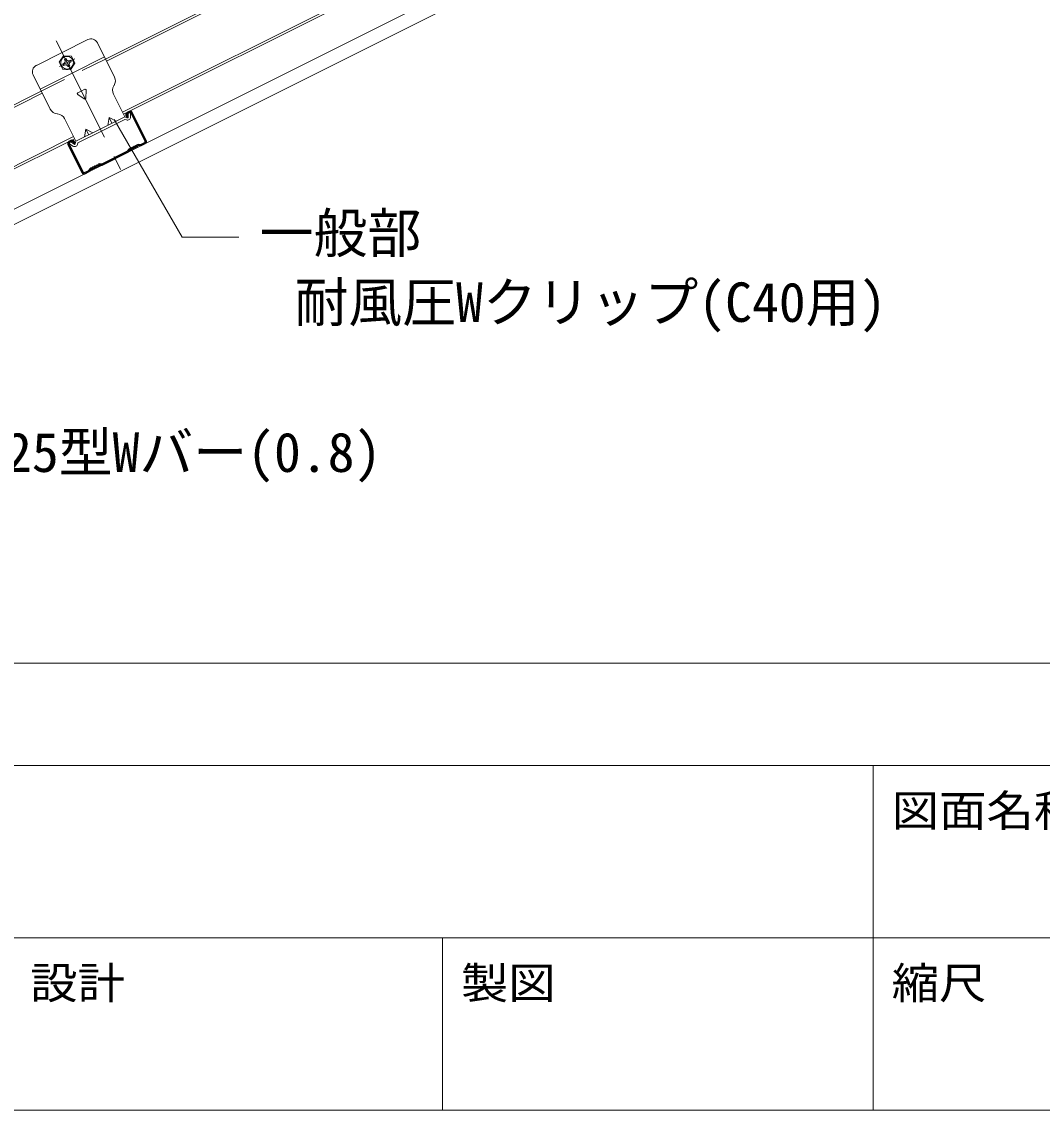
# Model space of a CAD drawing. Units: millimetres, scale not verified. Extents: x -2895 to 2955, y -2104 to 2057.
# Drawn here: x 708 to 1418, y -2068 to -1310 of the extents above; entities that cross this region are included whole.
import ezdxf
from ezdxf.enums import TextEntityAlignment as Align

# ---------------------------------------------------------------- set-up
doc = ezdxf.new("R2010")
doc.units = ezdxf.units.MM
doc.header["$LTSCALE"] = 15
doc.linetypes.add('CHAIN1', pattern=[8, 5, -1, 1, -1])
doc.linetypes.add('DASHED1', pattern=[1.8, 1.2, -0.6])
for name, color, linetype, lineweight in [('3-0_中心線', 4, 'CHAIN1', 9), ('3-2_野縁受け', 3, 'Continuous', 18), ('3-3_野縁', 2, 'Continuous', 25), ('3-6_文字', 7, 'Continuous', 18), ('3-8_パネル', 7, 'Continuous', 18), ('3-A_クリップ', 7, 'Continuous', 18), ('3-B_ビス', 4, 'Continuous', 9), ('3-F', 3, 'Continuous', 18), ('F-1_中線', 7, 'Continuous', 18), ('F-6_文字', 7, 'Continuous', 18)]:
    doc.layers.add(name, color=color, linetype=linetype, lineweight=lineweight)
doc.styles.add('ＭＳ ゴシック', font='')
doc.styles.get('ＭＳ ゴシック').set_extended_font_data('MS Gothic')

msp = doc.modelspace()

# ---------------------------------------------------------------- linework, layer by layer
at = {"layer": '3-0_中心線'}
for p, q in [((731.62, -1323.53), (776.4, -1413.08)), ((733.84, -1341.37), (744.57, -1336))]:
    msp.add_line(p, q, dxfattribs=at)
at = {"layer": '3-2_野縁受け'}
for p, q in [((765.85, -1336.09), (992.14, -1222.95)), ((766.57, -1337.53), (992.86, -1224.38)), ((777.66, -1373.12), (1009.35, -1257.28)), ((778.38, -1374.55), (1008.24, -1259.62)), ((523.57, -1457.24), (721.13, -1358.46)), ((524.29, -1458.67), (721.85, -1359.89)), ((540.75, -1491.58), (743.67, -1390.12)), ((541.46, -1493.01), (744.39, -1391.55))]:
    msp.add_line(p, q, dxfattribs=at)
at = {"layer": '3-3_野縁'}
for p, q in [((780.17, -1375.9), (780.61, -1376.79)), ((780.61, -1376.79), (781.33, -1376.43)), ((780.88, -1375.54), (781.33, -1376.43)), ((782.4, -1372.54), (781.06, -1373.21)), ((782.76, -1373.26), (781.42, -1373.93)), ((793.54, -1393.25), (783.7, -1373.57)), ((794.25, -1392.89), (784.42, -1373.21)), ((741.71, -1392.89), (740.36, -1393.56)), ((742.06, -1393.61), (740.72, -1394.28)), ((744.12, -1395.04), (743.67, -1394.14)), ((744.84, -1394.68), (744.39, -1393.78)), ((790.47, -1395.56), (793.23, -1394.19)), ((739.69, -1395.57), (749.53, -1415.25)), ((740.41, -1395.22), (750.25, -1414.89)), ((744.12, -1395.04), (744.84, -1394.68)), ((763.46, -1409.07), (780.95, -1400.32)), ((763.61, -1409.89), (781.52, -1400.94)), ((782.12, -1398.92), (781.04, -1400.25)), ((782.74, -1399.43), (781.52, -1400.94)), ((783.08, -1399.32), (783, -1399.32)), ((783.15, -1398.53), (783.06, -1398.52)), ((783.43, -1398.39), (783.47, -1398.32)), ((784.1, -1398.81), (784.15, -1398.74)), ((784.51, -1398.61), (784.43, -1398.6)), ((784.58, -1397.81), (784.5, -1397.8)), ((784.86, -1397.67), (784.9, -1397.6)), ((785.54, -1398.1), (785.58, -1398.03)), ((785.94, -1397.89), (785.86, -1397.89)), ((786.01, -1397.1), (785.93, -1397.09)), ((786.29, -1396.96), (786.33, -1396.89)), ((786.97, -1397.38), (787.01, -1397.31)), ((787.37, -1397.18), (787.29, -1397.17)), ((787.44, -1396.38), (787.36, -1396.37)), ((787.72, -1396.24), (787.76, -1396.17)), ((788.4, -1396.66), (788.44, -1396.6)), ((788.65, -1395.65), (790.36, -1395.59)), ((790.62, -1396.38), (788.68, -1396.45)), ((790.62, -1396.38), (793.58, -1394.9)), ((760.71, -1409.75), (760.75, -1409.68)), ((761.64, -1409.16), (763.34, -1409.1)), ((751.19, -1415.21), (753.94, -1413.83)), ((751.54, -1415.92), (754.5, -1414.44)), ((755.1, -1412.43), (754.03, -1413.75)), ((754.5, -1414.44), (755.73, -1412.93)), ((756.07, -1412.83), (755.98, -1412.82)), ((756.13, -1412.03), (756.05, -1412.03)), ((756.41, -1411.89), (756.46, -1411.82)), ((757.09, -1412.32), (757.14, -1412.25)), ((757.5, -1412.11), (757.42, -1412.11)), ((757.56, -1411.32), (757.48, -1411.31)), ((757.84, -1411.18), (757.89, -1411.11)), ((758.52, -1411.6), (758.57, -1411.53)), ((758.93, -1411.4), (758.85, -1411.39)), ((759, -1410.6), (758.92, -1410.6)), ((759.28, -1410.46), (759.32, -1410.39)), ((759.95, -1410.89), (760, -1410.82)), ((760.36, -1410.68), (760.28, -1410.68)), ((760.43, -1409.89), (760.35, -1409.88)), ((761.39, -1410.17), (761.43, -1410.1)), ((761.67, -1409.96), (763.61, -1409.89))]:
    msp.add_line(p, q, dxfattribs=at)
for centre, radius, start, end in [((781.96, -1375), 2, 116.56505, 206.56505), ((781.96, -1375), 1.2, 116.56505, 206.56505), ((783.07, -1373.88), 1.5, 26.56505, 116.56505), ((783.07, -1373.88), 0.7, 26.56505, 116.56505), ((741.04, -1394.9), 1.5, 116.56505, 206.56505), ((741.04, -1394.9), 0.7, 116.56505, 206.56505), ((742.6, -1394.68), 2, 26.56505, 116.56505), ((742.6, -1394.68), 1.2, 26.56505, 116.56505), ((792.91, -1393.56), 0.7, 296.56505, 26.56505), ((792.91, -1393.56), 1.5, 296.56505, 26.56505), ((780.81, -1400.06), 0.3, 296.56505, 321.01157), ((780.81, -1400.06), 1.1, 296.9491, 321.01157), ((782.97, -1399.62), 1.1, 85.0891, 141.01157), ((782.97, -1399.62), 0.3, 85.0891, 141.01157), ((783.17, -1398.23), 1.1, 265.0891, 328.04099), ((783.17, -1398.23), 0.3, 265.0891, 328.04099), ((784.4, -1398.9), 1.1, 85.0891, 148.04099), ((784.4, -1398.9), 0.3, 85.0891, 148.04099), ((784.6, -1397.51), 1.1, 265.0891, 328.04099), ((784.6, -1397.51), 0.3, 265.0891, 328.04099), ((785.83, -1398.19), 1.1, 116.56505, 148.04099), ((785.83, -1398.19), 1.1, 85.0891, 116.56505), ((785.83, -1398.19), 0.3, 116.56505, 148.04099), ((785.83, -1398.19), 0.3, 85.0891, 116.56505), ((786.03, -1396.8), 1.1, 265.0891, 328.04099), ((786.03, -1396.8), 0.3, 265.0891, 328.04099), ((787.26, -1397.47), 1.1, 85.0891, 148.04099), ((787.26, -1397.47), 0.3, 85.0891, 148.04099), ((787.46, -1396.08), 1.1, 265.0891, 328.04099), ((787.46, -1396.08), 0.3, 265.0891, 328.04099), ((788.69, -1396.75), 1.1, 92.11852, 148.04099), ((788.69, -1396.75), 0.3, 92.11852, 148.04099), ((790.34, -1395.29), 0.3, 272.11852, 296.56505), ((790.34, -1395.29), 1.1, 272.11852, 296.56505), ((761.68, -1410.26), 1.1, 92.11852, 148.04099), ((763.33, -1408.8), 0.3, 272.11852, 296.56505), ((750.87, -1414.58), 1.5, 206.56505, 296.56505), ((750.87, -1414.58), 0.7, 206.56505, 296.56505), ((753.8, -1413.56), 0.3, 296.56505, 321.01157), ((753.8, -1413.56), 1.1, 296.56505, 321.01157), ((755.96, -1413.12), 1.1, 85.0891, 141.01157), ((755.96, -1413.12), 0.3, 85.0891, 141.01157), ((756.16, -1411.73), 1.1, 265.0891, 328.04099), ((756.16, -1411.73), 0.3, 265.0891, 328.04099), ((757.39, -1412.41), 1.1, 85.0891, 148.04099), ((757.39, -1412.41), 0.3, 85.0891, 148.04099), ((757.59, -1411.02), 1.1, 265.0891, 328.04099), ((757.59, -1411.02), 0.3, 265.0891, 328.04099), ((758.82, -1411.69), 1.1, 116.56505, 148.04099), ((758.82, -1411.69), 1.1, 85.0891, 116.56505), ((758.82, -1411.69), 0.3, 116.56505, 148.04099), ((758.82, -1411.69), 0.3, 85.0891, 116.56505), ((759.02, -1410.3), 1.1, 265.0891, 328.04099), ((759.02, -1410.3), 0.3, 265.0891, 328.04099), ((760.25, -1410.98), 1.1, 85.0891, 148.04099), ((760.25, -1410.98), 0.3, 85.0891, 148.04099), ((760.45, -1409.59), 1.1, 265.0891, 328.04099), ((760.45, -1409.59), 0.3, 265.0891, 328.04099), ((761.68, -1410.26), 0.3, 92.11852, 148.04099), ((763.33, -1408.8), 1.1, 272.11852, 296.18099)]:
    msp.add_arc(centre, radius, start, end, dxfattribs=at)
at = {"layer": '3-6_文字'}
for p, q in [((772, -1378.11), (819.34, -1460.08)), ((819.34, -1460.08), (858.79, -1460.08))]:
    msp.add_line(p, q, dxfattribs=at)
at = {"layer": '3-8_パネル'}
for p, q in [((270.18, -1656.6), (2617.15, -483.12)), ((274.43, -1665.1), (2621.4, -491.62))]:
    msp.add_line(p, q, dxfattribs=at)
at = {"layer": '3-A_クリップ'}
for p, q in [((753.51, -1322.59), (735.62, -1331.53)), ((760.22, -1324.82), (772.12, -1348.62)), ((717.73, -1340.48), (735.62, -1331.53)), ((765.14, -1334.66), (742.78, -1345.84)), ((715.5, -1347.19), (727.4, -1370.98)), ((720.42, -1357.02), (742.78, -1345.84)), ((771.81, -1354.52), (771.7, -1354.69)), ((751.05, -1363.85), (746.55, -1360.87)), ((746.62, -1359.57), (749.04, -1358.37)), ((751.46, -1357.16), (749.04, -1358.37)), ((752.22, -1363.27), (752.54, -1357.87)), ((771.4, -1360.6), (779.27, -1376.34)), ((732.3, -1374.28), (732.5, -1374.29)), ((737.41, -1377.59), (745.28, -1393.34)), ((779.27, -1376.34), (762.28, -1384.84)), ((779.35, -1378.09), (762.99, -1386.27)), ((768.33, -1376.81), (767.42, -1382.27)), ((768.33, -1376.81), (773.23, -1379.36)), ((768.33, -1376.81), (770.33, -1380.82)), ((781.01, -1377.03), (779.27, -1376.34)), ((780.42, -1378.52), (779.35, -1378.09)), ((781.69, -1373.58), (783.29, -1373.58)), ((781.69, -1376.56), (781.69, -1373.58)), ((783.29, -1376.56), (783.29, -1373.58)), ((745.28, -1393.34), (762.28, -1384.84)), ((746.64, -1394.45), (762.99, -1386.27)), ((752.23, -1384.86), (751.32, -1390.32)), ((752.23, -1384.86), (754.23, -1388.87)), ((752.23, -1384.86), (757.14, -1387.41)), ((741.62, -1393.61), (740.66, -1394.89)), ((744.01, -1395.41), (741.62, -1393.61)), ((744.79, -1395.14), (745.28, -1393.34)), ((746.33, -1395.56), (746.64, -1394.45)), ((743.05, -1396.69), (740.66, -1394.89))]:
    msp.add_line(p, q, dxfattribs=at)
at = {"layer": '3-A_クリップ', "linetype": 'DASHED1'}
for p in [(765.85, -1336.09), (721.13, -1358.46)]:
    msp.add_line(p, (743.49, -1347.27), dxfattribs=at)
at = {"layer": '3-A_クリップ'}
for centre, radius, start, end in [((755.75, -1327.06), 5, 26.56505, 116.56505), ((719.97, -1344.95), 5, 116.56505, 206.56505), ((766.75, -1351.3), 6, 327.52816, 26.56505), ((776.77, -1357.92), 6, 147.52816, 206.56505), ((746.96, -1360.24), 0.75, 116.56505, 236.56505), ((751.47, -1363.22), 0.75, 236.56505, 356.56505), ((751.79, -1357.83), 0.75, 356.56505, 116.56505), ((732.76, -1368.3), 6, 206.56505, 265.60194), ((732.04, -1380.28), 6, 26.56505, 85.60194), ((781.19, -1376.57), 2.1, 248.40692, 0.06505), ((781.19, -1376.57), 0.5, 248.40692, 0.06505), ((744.31, -1395.01), 2.1, 233.06505, 344.72318), ((744.31, -1395.01), 0.5, 233.06505, 344.72318)]:
    msp.add_arc(centre, radius, start, end, dxfattribs=at)
at = {"layer": '3-B_ビス'}
for p, q in [((736.7, -1333.79), (733.67, -1338.38)), ((736.7, -1333.79), (742.19, -1334.12)), ((733.67, -1338.38), (736.13, -1343.3)), ((736.26, -1339.49), (736.79, -1339.22)), ((736.8, -1340.56), (737.32, -1340.3)), ((737.31, -1336.35), (737.56, -1336.85)), ((738.38, -1335.81), (738.75, -1336.54)), ((738.38, -1335.81), (738.63, -1336.31)), ((739.94, -1341.61), (739.69, -1341.11)), ((741.01, -1341.07), (740.65, -1340.34)), ((741.01, -1341.07), (740.76, -1340.57)), ((741.52, -1336.86), (740.99, -1337.12)), ((742.06, -1337.93), (741.53, -1338.19)), ((741.62, -1343.63), (744.65, -1339.04)), ((742.19, -1334.12), (744.65, -1339.04)), ((741.62, -1343.63), (736.13, -1343.3))]:
    msp.add_line(p, q, dxfattribs=at)
msp.add_circle((739.16, -1338.71), 4.4, dxfattribs=at)
for centre, radius, start, end in [((739.16, -1338.71), 3, 195.02808, 218.07836), ((736.21, -1337.73), 1.6, 290.92804, 33.2385), ((739.16, -1338.71), 3, 105.02808, 128.10201), ((738.18, -1341.66), 1.6, 19.89159, 122.20204), ((740.14, -1335.76), 1.6, 199.89159, 302.20204), ((739.16, -1338.71), 3, 285.02808, 308.10201), ((742.1, -1339.69), 1.6, 110.92804, 213.2385), ((739.16, -1338.71), 3, 15.05173, 38.10201)]:
    msp.add_arc(centre, radius, start, end, dxfattribs=at)
at = {"layer": '3-F'}
msp.add_line((2909.86, -1756.68), (74.86, -1756.68), dxfattribs=at)
at = {"layer": 'F-1_中線', "color": 3}
for p, q in [((-2895.14, -1828.07), (2954.86, -1828.07)), ((-2895.14, -2068.07), (2954.86, -2068.07))]:
    msp.add_line(p, q, dxfattribs=at)
at = {"layer": 'F-1_中線'}
for p, q in [((1300.48, -1828.07), (1300.48, -2068.07)), ((400.48, -1948.07), (2954.86, -1948.07)), ((1000.48, -1948.07), (1000.48, -2068.07))]:
    msp.add_line(p, q, dxfattribs=at)

# ---------------------------------------------------------------- texts
at = {"layer": '3-6_文字', "style": 'ＭＳ ゴシック'}
for s, p in [('一般部', (873.32, -1479.23)), ('耐風圧Wクリップ(C40用)', (897.54, -1527.38)), ('野縁：25型Wバー(0.8)', (583.44, -1631.87))]:
    msp.add_text(s, height=27.49, dxfattribs=at).set_placement(p, align=Align.BOTTOM_LEFT)
at = {"layer": 'F-6_文字', "color": 4, "style": 'ＭＳ ゴシック', "width": 1.1}
for s, p in [('図面名称', (1313.42, -1877.08)), ('設計', (713.42, -1997.08)), ('製図', (1013.42, -1997.08)), ('縮尺', (1313.42, -1997.08))]:
    msp.add_text(s, height=21.99, dxfattribs=at).set_placement(p, align=Align.BOTTOM_LEFT)

doc.saveas('drawing.dxf')
